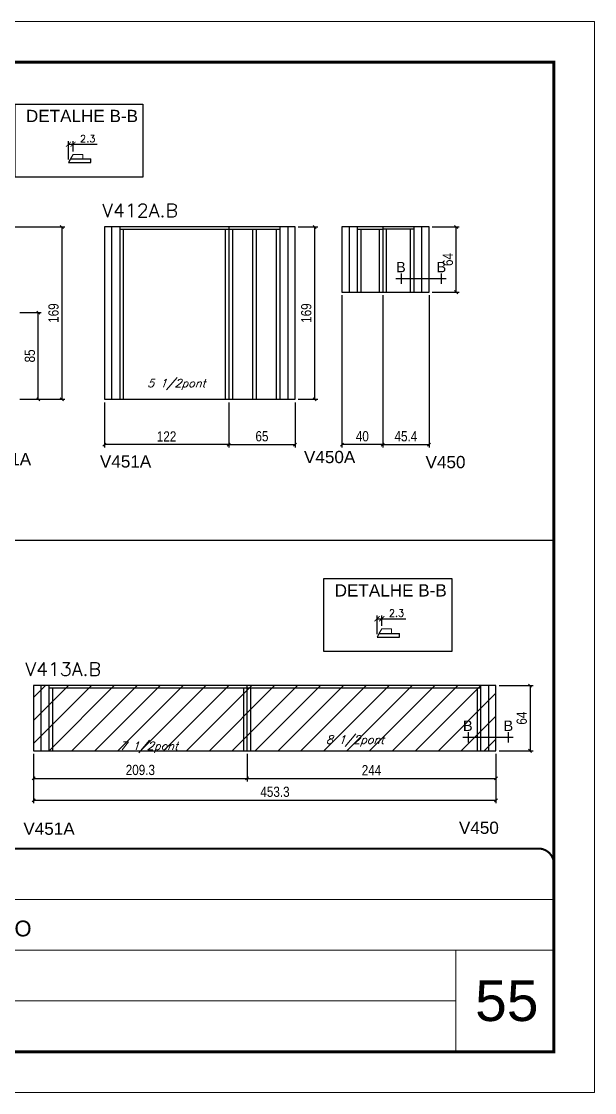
# Model space of a CAD drawing. Extents: x 137137 to 143418, y 10464 to 34486.
# Drawn here: x 141230 to 141792, y 18504 to 19554 of the extents above; entities that cross this region are included whole.
import ezdxf
from ezdxf.enums import TextEntityAlignment as Align

# ---------------------------------------------------------------- set-up
doc = ezdxf.new("R2010")
doc.units = 0
doc.linetypes.add('CONTINUO', pattern=[0])
doc.linetypes.add('DASHED', pattern=[0.75, 0.5, -0.25])
for name, color, linetype in [('5', 5, 'Continuous'), ('COTA', 241, 'Continuous'), ('detalhes', 4, 'Continuous'), ('Painéis', 200, 'Continuous'), ('Reaproveitamento', 251, 'Continuous'), ('SARR_2.2x7', 40, 'Continuous'), ('SARR_3.5x7', 81, 'Continuous'), ('texto', 7, 'Continuous')]:
    doc.layers.add(name, color=color, linetype=linetype)
for name, color, linetype, lineweight in [('CARIMBO', 255, 'Continuous', 9), ('Folhas', 255, 'Continuous', 9), ('Sarr 2.2x7', 40, 'Continuous', 9), ('SARRAFO DE PRESSAO', 251, 'DASHED', 9), ('Texto Seção', 7, 'Continuous', 15)]:
    doc.layers.add(name, color=color, linetype=linetype, lineweight=lineweight)
doc.styles.add('ARIAL', font='arial.ttf')
doc.styles.add('COTA TECNICA', font='techl___.ttf', dxfattribs={"height": 10})
doc.styles.add('REGUA-120', font='ROMANS.shx', dxfattribs={"height": 15})
doc.styles.add('Romans', font='romans.shx')
doc.styles.get("Standard").update_dxf_attribs({"font": 'arial.ttf'})
doc.dimstyles.new('Cota Seção (2x)', dxfattribs={"dimtxt": 7, "dimasz": 5, "dimexe": 3, "dimexo": 3, "dimgap": 2, "dimtad": 3, "dimdec": 1, "dimlfac": 0.5, "dimzin": 12, "dimdsep": 46, "dimtxsty": 'Romans', "dimblk": 'ARCHTICK', "dimcen": 0, "dimclrd": 4, "dimclre": 4, "dimclrt": 1, "dimadec": 1, "dimazin": 3, "dimtfac": 1, "dimtdec": 1, "dimtmove": 0, "dimatfit": 3, "dimldrblk": 'OBLIQUE', "dimfxl": 1, "dimtolj": 1, "dimtzin": 12, "dimarcsym": 0})
doc.dimstyles.new('PAINEL', dxfattribs={"dimtxt": 10, "dimasz": 3, "dimexe": 3, "dimexo": 3, "dimgap": 3, "dimtad": 1, "dimdec": 1, "dimzin": 12, "dimdsep": 46, "dimtxsty": 'COTA TECNICA', "dimblk1": 'OBLIQUE', "dimblk2": 'OBLIQUE', "dimsah": 1, "dimcen": 0.9, "dimclrd": 4, "dimclre": 4, "dimclrt": 240, "dimadec": 1, "dimazin": 3, "dimtfac": 1, "dimtdec": 1, "dimtmove": 0, "dimatfit": 3, "dimfxl": 1, "dimtolj": 1, "dimtzin": 12, "dimarcsym": 0})

# ---------------------------------------------------------------- blocks, each defined once
blk = doc.blocks.new('9999999999')
at = {"color": 30, "linetype": 'CONTINUO'}
for p, q in [((98564.6, 34379.6), (99584, 34379.6)), ((98564.6, 34329.8), (99488, 34329.8)), ((99584, 34329.8), (99488, 34329.8)), ((99488, 34329.8), (99488, 34230.2)), ((98564.6, 34280), (99488, 34280))]:
    blk.add_line(p, q, dxfattribs=at)
at = {"color": 30, "linetype": 'CONTINUO', "const_width": 2}
blk.add_lwpolyline([(99584, 34230.2), (99584, 34414.4, 0.414214), (99569, 34429.4), (98229, 34429.4, 0.414214), (98214, 34414.4), (98214, 34245.2, 0.414214), (98229, 34230.2), (99584, 34230.2)], format="xyb", dxfattribs=at)
at = {"layer": 'Folhas'}
blk.add_lwpolyline([(98139, 34190.2), (99624, 34190.2), (99624, 35240.2), (98139, 35240.2)], close=True, dxfattribs=at)
at = {"layer": 'Folhas', "color": 30, "const_width": 3}
blk.add_lwpolyline([(98214, 34230.2), (99584, 34230.2), (99584, 35200.2), (98214, 35200.2)], close=True, dxfattribs=at)
at = {"color": 7, "linetype": 'Continuous', "ltscale": 5, "style": 'ARIAL'}
blk.add_text('HOSPITAL ASSUNÇÃO', height=15.483, dxfattribs=at).set_placement((98837.7, 34343.3))
blk = doc.blocks.new('_ArchTick')
at = {"color": 0, "linetype": 'ByBlock', "const_width": 0.15}
blk.add_lwpolyline([(-0.5, -0.5), (0.5, 0.5)], dxfattribs=at)
blk = doc.blocks.new('*D1934')
at = {"layer": 'COTA', "color": 4, "lineweight": -2, "transparency": 16777216}
for p, q in [((141579.1, 18953.8), (141579.1, 18971.8)), ((141579.1, 18968.8), (141583.7, 18968.8)), ((141583.7, 18961.8), (141583.7, 18971.8)), ((141583.7, 18968.8), (141607.4, 18968.8))]:
    blk.add_line(p, q, dxfattribs=at)
at = {"layer": 'Defpoints', "color": 0, "transparency": 16777216}
for p in [(141583.7, 18968.8), (141583.7, 18958.8), (141579.1, 18950.8)]:
    blk.add_point(p, dxfattribs=at)
at = {"layer": 'COTA', "color": 4, "lineweight": -2, "transparency": 16777216, "xscale": 5, "yscale": 5, "zscale": 5, "rotation": 180}
blk.add_blockref('_ArchTick', (141579.1, 18968.8), dxfattribs=at)
at = {"layer": 'COTA', "color": 4, "lineweight": -2, "transparency": 16777216, "xscale": 5, "yscale": 5, "zscale": 5}
blk.add_blockref('_ArchTick', (141583.7, 18968.8), dxfattribs=at)
at = {"layer": 'COTA', "color": 1, "transparency": 16777216, "insert": (141598.1, 18974.3), "char_height": 7, "attachment_point": 5, "style": 'Romans'}
blk.add_mtext('\\A1;2.3', dxfattribs=at)
blk = doc.blocks.new('_Oblique')
at = {"color": 0, "linetype": 'ByBlock', "lineweight": -2}
blk.add_line((-0.5, -0.5), (0.5, 0.5), dxfattribs=at)
blk = doc.blocks.new('*D1935')
at = {"layer": 'COTA', "color": 4, "lineweight": -2, "ltscale": 25, "transparency": 16777216}
for p, q in [((141242.3, 18836.3), (141242.3, 18809.3)), ((141451.6, 18836.3), (141451.6, 18809.3)), ((141242.3, 18812.3), (141451.6, 18812.3))]:
    blk.add_line(p, q, dxfattribs=at)
at = {"layer": 'Defpoints', "color": 0, "ltscale": 25, "transparency": 16777216}
for p in [(141242.3, 18839.3), (141451.6, 18839.3), (141451.6, 18812.3)]:
    blk.add_point(p, dxfattribs=at)
at = {"layer": 'COTA', "color": 4, "lineweight": -2, "ltscale": 25, "transparency": 16777216, "xscale": 3, "yscale": 3, "zscale": 3, "rotation": 180}
blk.add_blockref('_Oblique', (141242.3, 18812.3), dxfattribs=at)
at = {"layer": 'COTA', "color": 4, "lineweight": -2, "ltscale": 25, "transparency": 16777216, "xscale": 3, "yscale": 3, "zscale": 3}
blk.add_blockref('_Oblique', (141451.6, 18812.3), dxfattribs=at)
at = {"layer": 'COTA', "color": 240, "ltscale": 25, "transparency": 16777216, "insert": (141347, 18820.5), "char_height": 10, "attachment_point": 5, "style": 'COTA TECNICA'}
blk.add_mtext('\\A1;209.3', dxfattribs=at)
blk = doc.blocks.new('*D1936')
at = {"layer": 'COTA', "color": 4, "lineweight": -2, "ltscale": 25, "transparency": 16777216}
for p, q in [((141451.6, 18836.3), (141451.6, 18809.3)), ((141695.6, 18836.3), (141695.6, 18809.3)), ((141451.6, 18812.3), (141695.6, 18812.3))]:
    blk.add_line(p, q, dxfattribs=at)
at = {"layer": 'Defpoints', "color": 0, "ltscale": 25, "transparency": 16777216}
for p in [(141451.6, 18839.3), (141695.6, 18839.3), (141695.6, 18812.3)]:
    blk.add_point(p, dxfattribs=at)
at = {"layer": 'COTA', "color": 4, "lineweight": -2, "ltscale": 25, "transparency": 16777216, "xscale": 3, "yscale": 3, "zscale": 3, "rotation": 180}
blk.add_blockref('_Oblique', (141451.6, 18812.3), dxfattribs=at)
at = {"layer": 'COTA', "color": 4, "lineweight": -2, "ltscale": 25, "transparency": 16777216, "xscale": 3, "yscale": 3, "zscale": 3}
blk.add_blockref('_Oblique', (141695.6, 18812.3), dxfattribs=at)
at = {"layer": 'COTA', "color": 240, "ltscale": 25, "transparency": 16777216, "insert": (141573.6, 18820.3), "char_height": 10, "attachment_point": 5, "style": 'COTA TECNICA'}
blk.add_mtext('\\A1;244', dxfattribs=at)
blk = doc.blocks.new('*D1937')
at = {"layer": 'COTA', "color": 4, "lineweight": -2, "ltscale": 25, "transparency": 16777216}
for p, q in [((141242.3, 18836.3), (141242.3, 18787.9)), ((141695.6, 18836.3), (141695.6, 18787.9)), ((141242.3, 18790.9), (141695.6, 18790.9))]:
    blk.add_line(p, q, dxfattribs=at)
at = {"layer": 'Defpoints', "color": 0, "ltscale": 25, "transparency": 16777216}
for p in [(141242.3, 18839.3), (141695.6, 18839.3), (141695.6, 18790.9)]:
    blk.add_point(p, dxfattribs=at)
at = {"layer": 'COTA', "color": 4, "lineweight": -2, "ltscale": 25, "transparency": 16777216, "xscale": 3, "yscale": 3, "zscale": 3, "rotation": 180}
blk.add_blockref('_Oblique', (141242.3, 18790.9), dxfattribs=at)
at = {"layer": 'COTA', "color": 4, "lineweight": -2, "ltscale": 25, "transparency": 16777216, "xscale": 3, "yscale": 3, "zscale": 3}
blk.add_blockref('_Oblique', (141695.6, 18790.9), dxfattribs=at)
at = {"layer": 'COTA', "color": 240, "ltscale": 25, "transparency": 16777216, "insert": (141479, 18799.1), "char_height": 10, "attachment_point": 5, "style": 'COTA TECNICA'}
blk.add_mtext('\\A1;453.3', dxfattribs=at)
blk = doc.blocks.new('*D1938')
at = {"layer": 'COTA', "color": 4, "lineweight": -2, "ltscale": 25, "transparency": 16777216}
for p, q in [((141698.6, 18903.3), (141732, 18903.3)), ((141729, 18903.3), (141729, 18839.3)), ((141698.6, 18839.3), (141732, 18839.3))]:
    blk.add_line(p, q, dxfattribs=at)
at = {"layer": 'Defpoints', "color": 0, "ltscale": 25, "transparency": 16777216}
for p in [(141695.6, 18903.3), (141695.6, 18839.3), (141729, 18839.3)]:
    blk.add_point(p, dxfattribs=at)
at = {"layer": 'COTA', "color": 4, "lineweight": -2, "ltscale": 25, "transparency": 16777216, "xscale": 3, "yscale": 3, "zscale": 3}
for p, rotation in [((141729, 18903.3), 90), ((141729, 18839.3), 270)]:
    blk.add_blockref('_Oblique', p, dxfattribs=dict(at, rotation=rotation))
at = {"layer": 'COTA', "color": 240, "ltscale": 25, "transparency": 16777216, "insert": (141720.9, 18871.3), "char_height": 10, "attachment_point": 5, "rotation": 90, "style": 'COTA TECNICA'}
blk.add_mtext('\\A1;64', dxfattribs=at)
blk = doc.blocks.new('*D1946')
at = {"layer": 'COTA', "color": 4, "lineweight": -2, "ltscale": 25, "transparency": 16777216}
for p, q in [((141211.9, 19352.9), (141273, 19352.9)), ((141270, 19352.9), (141270, 19183.9)), ((141229.9, 19183.9), (141273, 19183.9))]:
    blk.add_line(p, q, dxfattribs=at)
at = {"layer": 'Defpoints', "color": 0, "ltscale": 25, "transparency": 16777216}
for p in [(141208.9, 19352.9), (141226.9, 19183.9), (141270, 19183.9)]:
    blk.add_point(p, dxfattribs=at)
at = {"layer": 'COTA', "color": 4, "lineweight": -2, "ltscale": 25, "transparency": 16777216, "xscale": 3, "yscale": 3, "zscale": 3}
for p, rotation in [((141270, 19352.9), 90), ((141270, 19183.9), 270)]:
    blk.add_blockref('_Oblique', p, dxfattribs=dict(at, rotation=rotation))
at = {"layer": 'COTA', "color": 240, "ltscale": 25, "transparency": 16777216, "insert": (141261.9, 19268.4), "char_height": 10, "attachment_point": 5, "rotation": 90, "style": 'COTA TECNICA'}
blk.add_mtext('\\A1;169', dxfattribs=at)
blk = doc.blocks.new('*D1948')
at = {"layer": 'COTA', "color": 4, "lineweight": -2, "ltscale": 25, "transparency": 16777216}
for p, q in [((141228.7, 19268.9), (141249.9, 19268.9)), ((141246.9, 19183.9), (141246.9, 19268.9)), ((141228.7, 19183.9), (141249.9, 19183.9))]:
    blk.add_line(p, q, dxfattribs=at)
at = {"layer": 'Defpoints', "color": 0, "ltscale": 25, "transparency": 16777216}
for p in [(141225.7, 19268.9), (141246.9, 19268.9), (141225.7, 19183.9)]:
    blk.add_point(p, dxfattribs=at)
at = {"layer": 'COTA', "color": 4, "lineweight": -2, "ltscale": 25, "transparency": 16777216, "xscale": 3, "yscale": 3, "zscale": 3}
for p, rotation in [((141246.9, 19268.9), 90), ((141246.9, 19183.9), 270)]:
    blk.add_blockref('_Oblique', p, dxfattribs=dict(at, rotation=rotation))
at = {"layer": 'COTA', "color": 240, "ltscale": 25, "transparency": 16777216, "insert": (141238.7, 19226.4), "char_height": 10, "attachment_point": 5, "rotation": 90, "style": 'COTA TECNICA'}
blk.add_mtext('\\A1;85', dxfattribs=at)
blk = doc.blocks.new('*D1955')
at = {"layer": 'COTA', "color": 4, "lineweight": -2, "transparency": 16777216}
for p, q in [((141276.5, 19418.9), (141276.5, 19436.9)), ((141281.1, 19426.9), (141281.1, 19436.9)), ((141276.5, 19433.9), (141281.1, 19433.9)), ((141281.1, 19433.9), (141304.8, 19433.9))]:
    blk.add_line(p, q, dxfattribs=at)
at = {"layer": 'Defpoints', "color": 0, "transparency": 16777216}
for p in [(141281.1, 19433.9), (141276.5, 19415.9), (141281.1, 19423.9)]:
    blk.add_point(p, dxfattribs=at)
at = {"layer": 'COTA', "color": 4, "lineweight": -2, "transparency": 16777216, "xscale": 5, "yscale": 5, "zscale": 5, "rotation": 180}
blk.add_blockref('_ArchTick', (141276.5, 19433.9), dxfattribs=at)
at = {"layer": 'COTA', "color": 4, "lineweight": -2, "transparency": 16777216, "xscale": 5, "yscale": 5, "zscale": 5}
blk.add_blockref('_ArchTick', (141281.1, 19433.9), dxfattribs=at)
at = {"layer": 'COTA', "color": 1, "transparency": 16777216, "insert": (141295.4, 19439.4), "char_height": 7, "attachment_point": 5, "style": 'Romans'}
blk.add_mtext('\\A1;2.3', dxfattribs=at)
blk = doc.blocks.new('*D1956')
at = {"layer": 'COTA', "color": 4, "lineweight": -2, "ltscale": 25, "transparency": 16777216}
for p, q in [((141311.7, 19180.9), (141311.7, 19136.5)), ((141433.7, 19180.9), (141433.7, 19136.5)), ((141433.7, 19139.5), (141311.7, 19139.5))]:
    blk.add_line(p, q, dxfattribs=at)
at = {"layer": 'Defpoints', "color": 0, "ltscale": 25, "transparency": 16777216}
for p in [(141311.7, 19183.9), (141433.7, 19183.9), (141311.7, 19139.5)]:
    blk.add_point(p, dxfattribs=at)
at = {"layer": 'COTA', "color": 4, "lineweight": -2, "ltscale": 25, "transparency": 16777216, "xscale": 3, "yscale": 3, "zscale": 3, "rotation": 180}
blk.add_blockref('_Oblique', (141311.7, 19139.5), dxfattribs=at)
at = {"layer": 'COTA', "color": 4, "lineweight": -2, "ltscale": 25, "transparency": 16777216, "xscale": 3, "yscale": 3, "zscale": 3}
blk.add_blockref('_Oblique', (141433.7, 19139.5), dxfattribs=at)
at = {"layer": 'COTA', "color": 240, "ltscale": 25, "transparency": 16777216, "insert": (141372.7, 19147.5), "char_height": 10, "attachment_point": 5, "style": 'COTA TECNICA'}
blk.add_mtext('\\A1;122', dxfattribs=at)
blk = doc.blocks.new('*D1957')
at = {"layer": 'COTA', "color": 4, "lineweight": -2, "ltscale": 25, "transparency": 16777216}
for p, q in [((141433.7, 19180.9), (141433.7, 19136.5)), ((141498.7, 19180.9), (141498.7, 19136.5)), ((141433.7, 19139.5), (141498.7, 19139.5))]:
    blk.add_line(p, q, dxfattribs=at)
at = {"layer": 'Defpoints', "color": 0, "ltscale": 25, "transparency": 16777216}
for p in [(141433.7, 19183.9), (141498.7, 19183.9), (141498.7, 19139.5)]:
    blk.add_point(p, dxfattribs=at)
at = {"layer": 'COTA', "color": 4, "lineweight": -2, "ltscale": 25, "transparency": 16777216, "xscale": 3, "yscale": 3, "zscale": 3, "rotation": 180}
blk.add_blockref('_Oblique', (141433.7, 19139.5), dxfattribs=at)
at = {"layer": 'COTA', "color": 4, "lineweight": -2, "ltscale": 25, "transparency": 16777216, "xscale": 3, "yscale": 3, "zscale": 3}
blk.add_blockref('_Oblique', (141498.7, 19139.5), dxfattribs=at)
at = {"layer": 'COTA', "color": 240, "ltscale": 25, "transparency": 16777216, "insert": (141466.2, 19147.6), "char_height": 10, "attachment_point": 5, "style": 'COTA TECNICA'}
blk.add_mtext('\\A1;65', dxfattribs=at)
blk = doc.blocks.new('*D1958')
at = {"layer": 'COTA', "color": 4, "lineweight": -2, "ltscale": 25, "transparency": 16777216}
for p, q in [((141544.6, 19285.9), (141544.6, 19136.5)), ((141584.6, 19285.9), (141584.6, 19136.5)), ((141584.6, 19139.5), (141544.6, 19139.5))]:
    blk.add_line(p, q, dxfattribs=at)
at = {"layer": 'Defpoints', "color": 0, "ltscale": 25, "transparency": 16777216}
for p in [(141544.6, 19288.9), (141584.6, 19288.9), (141544.6, 19139.5)]:
    blk.add_point(p, dxfattribs=at)
at = {"layer": 'COTA', "color": 4, "lineweight": -2, "ltscale": 25, "transparency": 16777216, "xscale": 3, "yscale": 3, "zscale": 3, "rotation": 180}
blk.add_blockref('_Oblique', (141544.6, 19139.5), dxfattribs=at)
at = {"layer": 'COTA', "color": 4, "lineweight": -2, "ltscale": 25, "transparency": 16777216, "xscale": 3, "yscale": 3, "zscale": 3}
blk.add_blockref('_Oblique', (141584.6, 19139.5), dxfattribs=at)
at = {"layer": 'COTA', "color": 240, "ltscale": 25, "transparency": 16777216, "insert": (141564.6, 19147.6), "char_height": 10, "attachment_point": 5, "style": 'COTA TECNICA'}
blk.add_mtext('\\A1;40', dxfattribs=at)
blk = doc.blocks.new('*D1959')
at = {"layer": 'COTA', "color": 4, "lineweight": -2, "ltscale": 25, "transparency": 16777216}
for p, q in [((141584.6, 19285.9), (141584.6, 19136.5)), ((141630, 19285.9), (141630, 19136.5)), ((141584.6, 19139.5), (141630, 19139.5))]:
    blk.add_line(p, q, dxfattribs=at)
at = {"layer": 'Defpoints', "color": 0, "ltscale": 25, "transparency": 16777216}
for p in [(141584.6, 19288.9), (141630, 19288.9), (141630, 19139.5)]:
    blk.add_point(p, dxfattribs=at)
at = {"layer": 'COTA', "color": 4, "lineweight": -2, "ltscale": 25, "transparency": 16777216, "xscale": 3, "yscale": 3, "zscale": 3, "rotation": 180}
blk.add_blockref('_Oblique', (141584.6, 19139.5), dxfattribs=at)
at = {"layer": 'COTA', "color": 4, "lineweight": -2, "ltscale": 25, "transparency": 16777216, "xscale": 3, "yscale": 3, "zscale": 3}
blk.add_blockref('_Oblique', (141630, 19139.5), dxfattribs=at)
at = {"layer": 'COTA', "color": 240, "ltscale": 25, "transparency": 16777216, "insert": (141607.3, 19147.6), "char_height": 10, "attachment_point": 5, "style": 'COTA TECNICA'}
blk.add_mtext('\\A1;45.4', dxfattribs=at)
blk = doc.blocks.new('*D1960')
at = {"layer": 'COTA', "color": 4, "lineweight": -2, "ltscale": 25, "transparency": 16777216}
for p, q in [((141633, 19352.9), (141659.6, 19352.9)), ((141656.6, 19288.9), (141656.6, 19352.9)), ((141633, 19288.9), (141659.6, 19288.9))]:
    blk.add_line(p, q, dxfattribs=at)
at = {"layer": 'Defpoints', "color": 0, "ltscale": 25, "transparency": 16777216}
for p in [(141630, 19352.9), (141656.6, 19352.9), (141630, 19288.9)]:
    blk.add_point(p, dxfattribs=at)
at = {"layer": 'COTA', "color": 4, "lineweight": -2, "ltscale": 25, "transparency": 16777216, "xscale": 3, "yscale": 3, "zscale": 3}
for p, rotation in [((141656.6, 19352.9), 90), ((141656.6, 19288.9), 270)]:
    blk.add_blockref('_Oblique', p, dxfattribs=dict(at, rotation=rotation))
at = {"layer": 'COTA', "color": 240, "ltscale": 25, "transparency": 16777216, "insert": (141648.5, 19320.9), "char_height": 10, "attachment_point": 5, "rotation": 90, "style": 'COTA TECNICA'}
blk.add_mtext('\\A1;64', dxfattribs=at)
blk = doc.blocks.new('*D1961')
at = {"layer": 'COTA', "color": 4, "lineweight": -2, "ltscale": 25, "transparency": 16777216}
for p, q in [((141501.7, 19352.9), (141520.9, 19352.9)), ((141517.9, 19183.9), (141517.9, 19352.9)), ((141501.7, 19183.9), (141520.9, 19183.9))]:
    blk.add_line(p, q, dxfattribs=at)
at = {"layer": 'Defpoints', "color": 0, "ltscale": 25, "transparency": 16777216}
for p in [(141498.7, 19352.9), (141517.9, 19352.9), (141498.7, 19183.9)]:
    blk.add_point(p, dxfattribs=at)
at = {"layer": 'COTA', "color": 4, "lineweight": -2, "ltscale": 25, "transparency": 16777216, "xscale": 3, "yscale": 3, "zscale": 3}
for p, rotation in [((141517.9, 19352.9), 90), ((141517.9, 19183.9), 270)]:
    blk.add_blockref('_Oblique', p, dxfattribs=dict(at, rotation=rotation))
at = {"layer": 'COTA', "color": 240, "ltscale": 25, "transparency": 16777216, "insert": (141509.7, 19268.4), "char_height": 10, "attachment_point": 5, "rotation": 90, "style": 'COTA TECNICA'}
blk.add_mtext('\\A1;169', dxfattribs=at)

msp = doc.modelspace()

# ---------------------------------------------------------------- hatches: boundary and pattern name
at = {"layer": 'Reaproveitamento', "ltscale": 25}
h = msp.add_hatch(dxfattribs=at)
h.set_pattern_fill('ANSI31', color=256, scale=5)
h.set_pattern_definition([(45, (636.874, -188.666), (-11.2253202, 11.2253202), [])])
h.paths.add_polyline_path([(141695.61, 18839.28), (141695.61, 18903.28), (141242.31, 18903.28), (141242.31, 18839.28)])

# ---------------------------------------------------------------- linework, layer by layer
at = {"ltscale": 25}
for points in [[(141224.25, 19473.17), (141349.59, 19473.17), (141349.59, 19401.6), (141224.25, 19401.6)], [(141526.91, 19008.11), (141652.25, 19008.11), (141652.25, 18936.54), (141526.91, 18936.54)]]:
    msp.add_lwpolyline(points, close=True, dxfattribs=at)
at = {"layer": 'COTA', "linetype": 'ByBlock'}
msp.add_line((140382.29, 19045.86), (141752.29, 19045.86), dxfattribs=at)
at = {"layer": 'detalhes'}
for p, q in [((141646.95, 19302.07), (141597.59, 19302.07)), ((141602.59, 19307.07), (141602.59, 19297.07)), ((141641.95, 19307.07), (141641.95, 19297.07)), ((141712.58, 18852.45), (141663.21, 18852.45)), ((141668.21, 18857.45), (141668.21, 18847.45)), ((141707.58, 18857.45), (141707.58, 18847.45))]:
    msp.add_line(p, q, dxfattribs=at)
at = {"layer": 'Painéis'}
for p, q in [((141278.27, 19419.02), (141276.47, 19415.9)), ((141276.47, 19415.9), (141298.47, 19415.9)), ((141278.54, 19419.5), (141298.47, 19419.5)), ((141298.47, 19415.9), (141298.47, 19419.5)), ((141298.47, 19415.9), (141298.47, 19419.5)), ((141580.92, 18953.95), (141579.12, 18950.84)), ((141581.2, 18954.44), (141601.12, 18954.44)), ((141601.12, 18950.84), (141601.12, 18954.44)), ((141601.12, 18950.84), (141601.12, 18954.44)), ((141579.12, 18950.84), (141601.12, 18950.84))]:
    msp.add_line(p, q, dxfattribs=at)
at = {"layer": 'Painéis', "ltscale": 25}
for p, q in [((141498.74, 19352.91), (141311.74, 19352.91)), ((141311.74, 19352.91), (141311.74, 19183.91)), ((141433.74, 19352.91), (141433.74, 19183.91)), ((141498.74, 19183.91), (141498.74, 19352.91)), ((141629.99, 19352.91), (141544.59, 19352.91)), ((141544.59, 19352.91), (141544.59, 19288.91)), ((141584.59, 19352.91), (141584.59, 19288.91)), ((141629.99, 19288.91), (141629.99, 19352.91)), ((141544.59, 19288.91), (141629.99, 19288.91)), ((141311.74, 19183.91), (141498.74, 19183.91)), ((141695.61, 18903.28), (141242.31, 18903.28)), ((141242.31, 18903.28), (141242.31, 18839.28)), ((141451.61, 18839.28), (141451.61, 18903.28)), ((141695.61, 18839.28), (141695.61, 18903.28)), ((141242.31, 18839.28), (141695.61, 18839.28))]:
    msp.add_line(p, q, dxfattribs=at)
at = {"layer": 'Sarr 2.2x7'}
for p, q in [((141278.27, 19419.02), (141281.08, 19423.9)), ((141281.08, 19423.9), (141290.47, 19423.9)), ((141290.47, 19423.9), (141290.47, 19419.5)), ((141580.92, 18953.95), (141583.74, 18958.84)), ((141583.74, 18958.84), (141593.12, 18958.84)), ((141593.12, 18958.84), (141593.12, 18954.44))]:
    msp.add_line(p, q, dxfattribs=at)
at = {"layer": 'SARR_2.2x7', "linetype": 'Continuous'}
for p, q in [((141318.74, 19352.91), (141318.74, 19183.91)), ((141491.74, 19352.91), (141491.74, 19183.91)), ((141551.59, 19352.91), (141551.59, 19288.91)), ((141622.99, 19288.91), (141622.99, 19352.91)), ((141326.74, 19350.71), (141433.74, 19350.71)), ((141433.74, 19350.71), (141483.74, 19350.71)), ((141559.59, 19350.71), (141584.59, 19350.71)), ((141614.99, 19350.71), (141584.59, 19350.71)), ((141249.31, 18903.28), (141249.31, 18839.28)), ((141257.31, 18901.08), (141451.61, 18901.08)), ((141451.61, 18901.08), (141680.61, 18901.08)), ((141688.61, 18839.28), (141688.61, 18903.28))]:
    msp.add_line(p, q, dxfattribs=at)
at = {"layer": 'SARR_3.5x7'}
for p, q in [((141326.74, 19352.91), (141326.74, 19183.91)), ((141483.74, 19352.91), (141483.74, 19183.91)), ((141559.59, 19352.91), (141559.59, 19288.91)), ((141614.99, 19352.91), (141614.99, 19288.91)), ((141330.24, 19350.71), (141330.24, 19183.91)), ((141430.24, 19350.71), (141430.24, 19183.91)), ((141437.24, 19350.71), (141437.24, 19183.91)), ((141457.01, 19350.71), (141457.01, 19183.91)), ((141460.51, 19350.71), (141460.51, 19183.91)), ((141480.24, 19350.71), (141480.24, 19183.91)), ((141563.09, 19350.71), (141563.09, 19288.91)), ((141581.09, 19350.71), (141581.09, 19288.91)), ((141588.09, 19350.71), (141588.09, 19288.91)), ((141611.49, 19350.71), (141611.49, 19288.91)), ((141257.31, 18903.28), (141257.31, 18839.28)), ((141260.81, 18901.09), (141260.81, 18839.28)), ((141448.11, 18901.09), (141448.11, 18839.28)), ((141455.11, 18901.09), (141455.11, 18839.28)), ((141677.11, 18901.09), (141677.11, 18839.28)), ((141680.61, 18903.28), (141680.61, 18839.28))]:
    msp.add_line(p, q, dxfattribs=at)

# ---------------------------------------------------------------- block references
at = {"layer": 'SARRAFO DE PRESSAO', "color": 6, "linetype": 'ByBlock'}
msp.add_blockref('9999999999', (42168.31, -15685.91), dxfattribs=at)

# ---------------------------------------------------------------- texts
at = {"layer": '5', "color": 7, "linetype": 'Continuous'}
for p in [(141234.82, 19455.64), (141537.48, 18990.57)]:
    msp.add_text('DETALHE B-B', height=12, rotation=359.99996, dxfattribs=at).set_placement(p)
at = {"layer": '5', "linetype": 'Continuous'}
for s, p in [('V451A', (141189.62, 19119.19)), ('V450A', (141507.39, 19121.31)), ('V451A', (141307.35, 19116.97)), ('V450', (141626.57, 19116.35)), ('V451A', (141232.31, 18756.99)), ('V450', (141659.3, 18757.9))]:
    msp.add_text(s, height=12, rotation=0.00004, dxfattribs=at).set_placement(p)
at = {"layer": 'CARIMBO', "style": 'ARIAL'}
msp.add_text('55', height=40, dxfattribs=at).set_placement((141675.15, 18574.44))
at = {"layer": 'detalhes', "color": 0, "linetype": 'Continuous', "style": 'ARIAL'}
for p in [(141602.39, 19313.49), (141642.15, 19313.49), (141668.01, 18863.87), (141707.77, 18863.87)]:
    msp.add_text('B', height=10.22, dxfattribs=at).set_placement(p, align=Align.MIDDLE_CENTER)
at = {"layer": 'texto', "color": 2, "char_height": 8, "attachment_point": 5, "style": 'Romans'}
for s, insert in [('{\\Q19;\\C256;5 1/2pont}', (141382.35, 19198.45)), ('{\\Q19;\\C256;\\P7 1/2pont}', (141355.3, 18849.45)), ('{\\Q19;\\C256;8 1/2pont}', (141557.46, 18848.95))]:
    msp.add_mtext(s, dxfattribs=dict(at, insert=insert))
at = {"layer": 'Texto Seção', "style": 'REGUA-120', "width": 1.05}
for s, p in [('V412A.B', (141309.57, 19362.57)), ('V413A.B', (141234.12, 18912.95))]:
    msp.add_text(s, height=13, dxfattribs=at).set_placement(p)

# ---------------------------------------------------------------- dimensions: what is measured, and where the dimension line sits
at = {"layer": 'COTA'}
for base, p1, p2, picture, middle in [((141281.08, 19433.89), (141276.47, 19415.9), (141281.08, 19423.9), '*D1955', (141295.42, 19439.39)), ((141583.74, 18968.83), (141579.12, 18950.84), (141583.74, 18958.84), '*D1934', (141598.07, 18974.33))]:
    dim = msp.add_linear_dim(base=base, p1=p1, p2=p2, dimstyle='Cota Seção (2x)', dxfattribs=at)
    dim.commit()
    dim.dimension.update_dxf_attribs({"geometry": picture, "text_midpoint": middle})
at = {"layer": 'COTA', "ltscale": 25}
for base, p1, p2, picture, middle in [((141270.03, 19183.91), (141208.93, 19352.91), (141226.93, 19183.91), '*D1946', (141261.9, 19268.41)), ((141517.86, 19352.91), (141498.74, 19183.91), (141498.74, 19352.91), '*D1961', (141509.73, 19268.41)), ((141656.61, 19352.91), (141629.99, 19288.91), (141629.99, 19352.91), '*D1960', (141648.5, 19320.91)), ((141246.88, 19268.91), (141225.68, 19183.91), (141225.68, 19268.91), '*D1948', (141238.74, 19226.41)), ((141729, 18839.28), (141695.61, 18903.28), (141695.61, 18839.28), '*D1938', (141720.9, 18871.28))]:
    dim = msp.add_linear_dim(base=base, p1=p1, p2=p2, angle=90, dimstyle='PAINEL', dxfattribs=at)
    dim.commit()
    dim.dimension.update_dxf_attribs({"geometry": picture, "text_midpoint": middle})
for base, p1, p2, picture, middle in [((141544.59, 19139.49), (141584.59, 19288.91), (141544.59, 19288.91), '*D1958', (141564.59, 19147.59)), ((141629.99, 19139.49), (141584.59, 19288.91), (141629.99, 19288.91), '*D1959', (141607.29, 19147.6)), ((141311.74, 19139.49), (141433.74, 19183.91), (141311.74, 19183.91), '*D1956', (141372.74, 19147.55)), ((141498.74, 19139.49), (141433.74, 19183.91), (141498.74, 19183.91), '*D1957', (141466.24, 19147.6)), ((141451.61, 18812.27), (141242.31, 18839.28), (141451.61, 18839.28), '*D1935', (141346.96, 18820.52)), ((141695.61, 18812.27), (141451.61, 18839.28), (141695.61, 18839.28), '*D1936', (141573.61, 18820.34))]:
    dim = msp.add_linear_dim(base=base, p1=p1, p2=p2, dimstyle='PAINEL', dxfattribs=at)
    dim.commit()
    dim.dimension.update_dxf_attribs({"geometry": picture, "text_midpoint": middle})
dim = msp.add_linear_dim(base=(141695.61, 18790.86), p1=(141242.31, 18839.28), p2=(141695.61, 18839.28), dimstyle='PAINEL', dxfattribs=at)
dim.commit()
dim.dimension.update_dxf_attribs({"geometry": '*D1937', "text_midpoint": (141478.96, 18790.86), "dimtype": 160})

doc.saveas('drawing.dxf')
